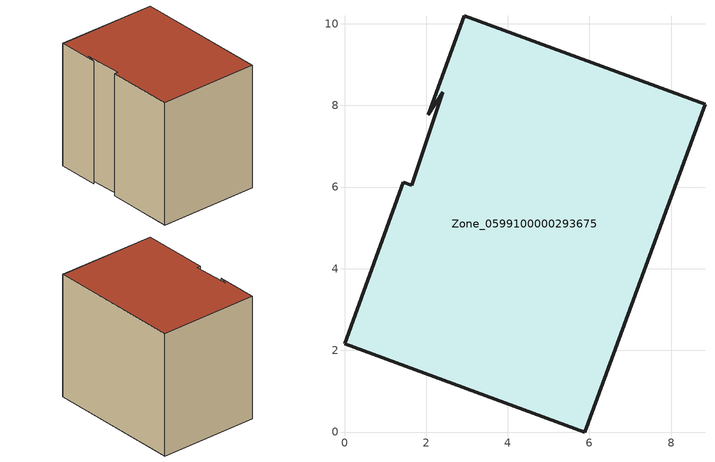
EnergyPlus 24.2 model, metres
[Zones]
Zone_0599100000293675
 floor ground (C_G): 0,2.16 1.45,6.12 1.65,6.05 2.4,8.32 2.05,7.77 2.93,10.19 8.83,8.03 5.89,0 z3.48
 wall outside (C_F): 2.4,8.32 1.65,6.05 1.45,6.12 0,2.16 5.89,0 8.83,8.03 2.93,10.19 2.05,7.77 2.4,8.32 z3.48:11.2
 roof outside (C_R): 2.05,7.77 2.4,8.32 1.65,6.05 1.45,6.12 0,2.16 5.89,0 8.83,8.03 2.93,10.19 z11.2
[BUILDING]
Pand.0599100000293675: North Axis=0; Terrain=City; Loads Convergence Tolerance Value=0.04; Temperature Convergence Tolerance Value=0.4; Solar Distribution=FullExterior; Maximum Number of Warmup Days=25; Minimum Number of Warmup Days=1
[Site:Location]
Rotterdam.The.Hague.AP_ZH_NLD Design_Conditions: Latitude=51.96; Longitude=4.45; Time Zone=1; Elevation=-4.5
[SITE:GROUNDTEMPERATURE:BUILDINGSURFACE]
18, 18, 18, 18, 18, 18, 18, 18, 18, 18, 18, 18
[MATERIAL] Thermal Absorptance=0.9; Solar Absorptance=0.7; Visible Absorptance=0.7
Name | Roughness | Thickness | Conductivity | Density | Specific Heat
G.TC.1975-1991 | MediumSmooth | 0.15 | 0.288461 | 540 | 1210
F.TC.1975-1991 | Rough | 0.3 | 0.230769 | 1920 | 840
R.TC.1975-1991 | MediumRough | 0.2 | 0.153846 | 1500 | 1000
[CONSTRUCTION]
C_G: G.TC.1975-1991
C_F: F.TC.1975-1991
C_R: R.TC.1975-1991
[ZONE]
Zone_0599100000293675: Type=1; Multiplier=1; Ceiling Height=Autocalculate; Volume=Autocalculate; Floor Area=autocalculate; Part of Total Floor Area=Yes
[ZONEINFILTRATION:DESIGNFLOWRATE]
Infil_Zone_0599100000293675: Zone or ZoneList or Space or SpaceList=Zone_0599100000293675; Schedule=AlwaysOn; Design Flow Rate Calculation Method=Flow/Area; Flow Rate per Floor Area=0.003; Constant Term Coefficient=1; Temperature Term Coefficient=0; Velocity Term Coefficient=0; Velocity Squared Term Coefficient=0
[HVACTEMPLATE:ZONE:IDEALLOADSAIRSYSTEM]
Zone_0599100000293675: Maximum Heating Supply Air Temperature=50; Minimum Cooling Supply Air Temperature=13; Maximum Heating Supply Air Humidity Ratio=0.0156; Minimum Cooling Supply Air Humidity Ratio=0.0077; Heating Limit=NoLimit; Cooling Limit=NoLimit; Dehumidification Control Type=ConstantSensibleHeatRatio; Cooling Sensible Heat Ratio=0.7; Dehumidification Setpoint=60; Humidification Control Type=None; Humidification Setpoint=30; Outdoor Air Method=None; Outdoor Air Flow Rate per Person=0.00944; Outdoor Air Flow Rate per Zone Floor Area=0; Outdoor Air Flow Rate per Zone=0; Demand Controlled Ventilation Type=None; Outdoor Air Economizer Type=NoEconomizer; Heat Recovery Type=None; Sensible Heat Recovery Effectiveness=0.7; Latent Heat Recovery Effectiveness=0.65
[ZONECONTROL:THERMOSTAT]
ThermostatControl_Zone_0599100000293675: Zone or ZoneList=Zone_0599100000293675; Control Type Schedule=DualSetpointControlType; Control 1=Thermostat_Zone_0599100000293675; Temperature Difference Between Cutout And Setpoint=0
[THERMOSTATSETPOINT:DUALSETPOINT]
Thermostat_Zone_0599100000293675: Heating Setpoint Temperature Schedule=HeatingSetpoint_Zone_0599100000293675; Cooling Setpoint Temperature Schedule=CoolingSetpoint_Zone_0599100000293675
[SCHEDULE:COMPACT]
HeatingSetpoint_Zone_0599100000293675: Through: 12/31, For: AllDays, Until: 24:00, 21
CoolingSetpoint_Zone_0599100000293675: Through: 12/31, For: AllDays, Until: 24:00, 24
DualSetpointControlType: Through: 12/31, For: AllDays, Until: 24:00, 4
AlwaysOn: Through: 12/31, For: AllDays, Until: 24:00, 1
